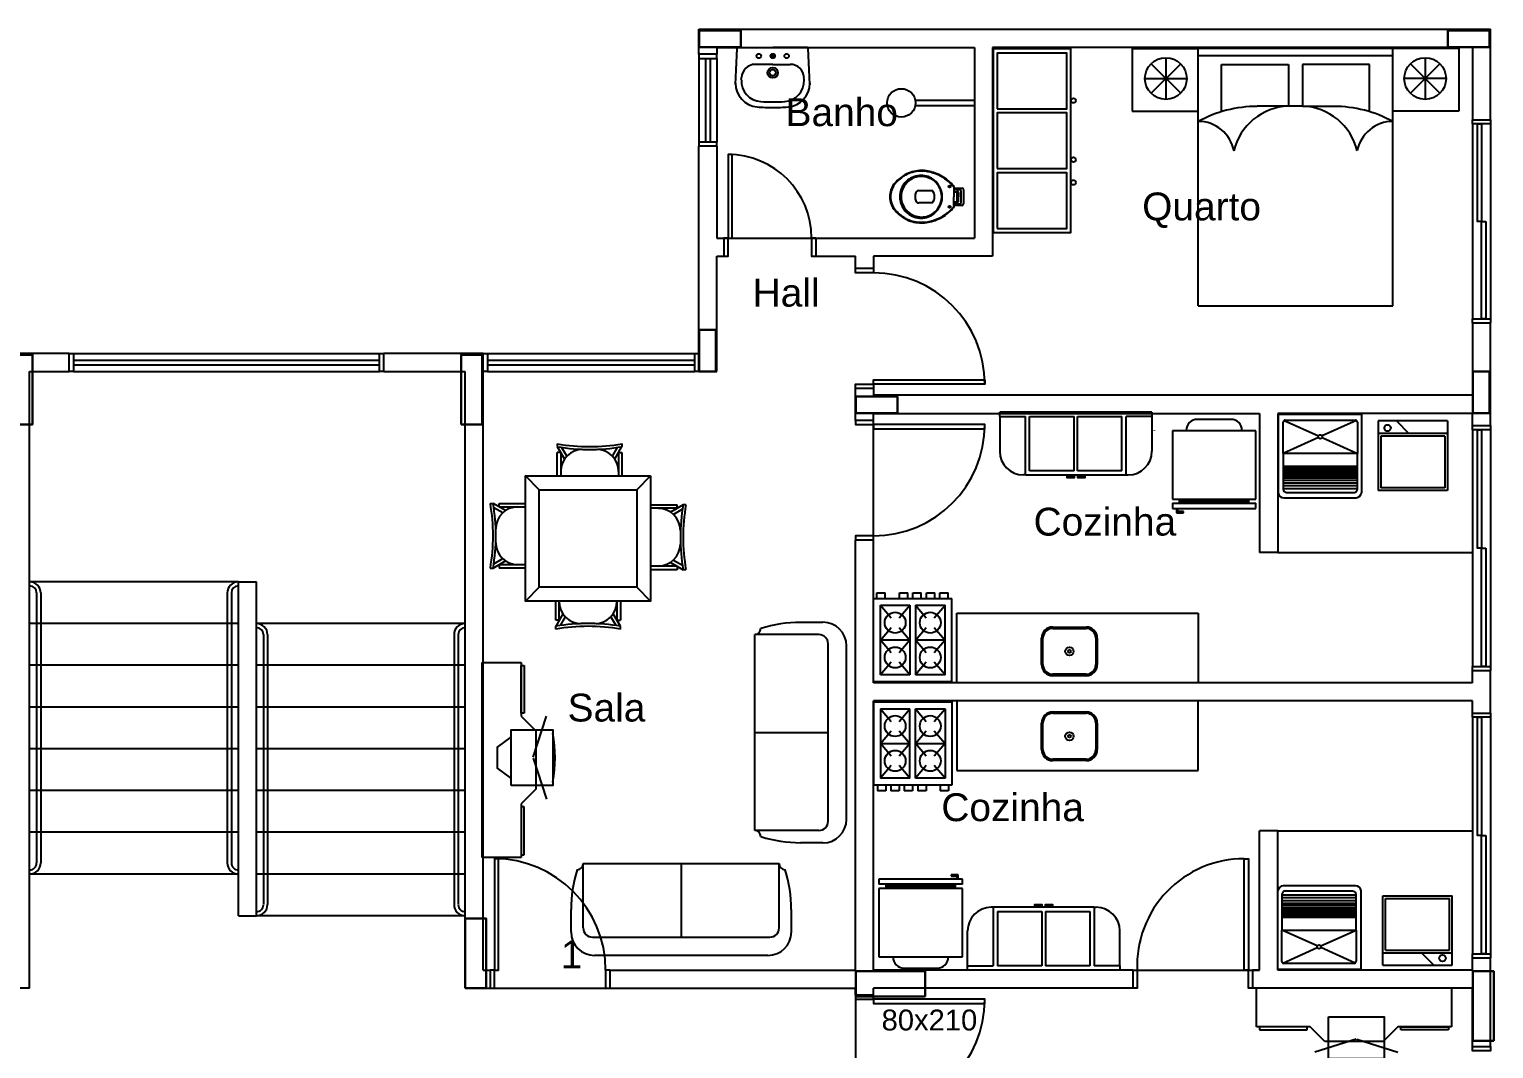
# Model space of a CAD drawing. Extents: x -120 to 1117, y 5 to 675.
# Drawn here: x -76.08 to -65.55, y 40.8 to 48.13 of the extents above; entities that cross this region are included whole.
import ezdxf
from ezdxf.enums import TextEntityAlignment as Align

# ---------------------------------------------------------------- set-up
doc = ezdxf.new("R2010")
doc.units = 0
doc.header["$MEASUREMENT"] = 0
for name, color, linetype in [('esquadrias', 7, 'CONTINUOUS'), ('janela-porta', 6, 'CONTINUOUS'), ('moveis', 253, 'CONTINUOUS'), ('parede', 2, 'CONTINUOUS'), ('piso', 4, 'CONTINUOUS'), ('texto', 7, 'CONTINUOUS')]:
    doc.layers.add(name, color=color, linetype=linetype)
doc.layers.add('FO-Pilares', color=2, linetype='CONTINUOUS', lineweight=30)
doc.styles.add('ROMANS', font='arial.ttf', dxfattribs={"height": 1.5})
doc.styles.get("Standard").update_dxf_attribs({"font": 'arial.ttf'})

msp = doc.modelspace()

# ---------------------------------------------------------------- linework, layer by layer
at = {"layer": 'esquadrias'}
for p, q in [((-76.025, 44.076), (-76.025, 42.136)), ((-75.995, 44.076), (-75.995, 42.136)), ((-74.655, 44.076), (-74.655, 42.136)), ((-74.625, 44.076), (-74.625, 42.136)), ((-74.395, 43.776), (-74.395, 41.836)), ((-74.365, 43.776), (-74.365, 41.836)), ((-73.025, 43.776), (-73.025, 41.836)), ((-72.995, 43.776), (-72.995, 41.836))]:
    msp.add_line(p, q, dxfattribs=at)
for centre, radius, start, end in [((-76.075, 44.076), 0.08, 0, 90), ((-76.075, 44.076), 0.05, 0, 90), ((-74.575, 44.076), 0.08, 90, 180), ((-74.575, 44.076), 0.05, 90, 180), ((-74.445, 43.776), 0.08, 0, 90), ((-74.445, 43.776), 0.05, 0, 90), ((-72.945, 43.776), 0.08, 90, 180), ((-72.945, 43.776), 0.05, 90, 180), ((-76.075, 42.136), 0.0797, 269.8105, 0.1895), ((-76.074, 42.135), 0.0495, 269.4167, 0.5833), ((-74.575, 42.136), 0.0797, 179.8105, 270.1895), ((-74.575, 42.135), 0.0495, 179.4167, 270.5833), ((-74.445, 41.836), 0.0797, 269.8105, 0.1895), ((-74.444, 41.835), 0.0495, 269.4167, 0.5833), ((-72.945, 41.836), 0.0797, 179.8105, 270.1895), ((-72.945, 41.835), 0.0495, 179.4167, 270.5833)]:
    msp.add_arc(centre, radius, start, end, dxfattribs=at)
at = {"layer": 'FO-Pilares'}
for points in [[(-70.963, 47.997), (-70.963, 48.057), (-70.963, 48.117), (-71.113, 48.117), (-71.263, 48.117), (-71.263, 48.057), (-71.263, 47.997), (-71.113, 47.997), (-70.963, 47.997)], [(-65.582, 47.997), (-65.582, 48.057), (-65.582, 48.117), (-65.732, 48.117), (-65.882, 48.117), (-65.882, 48.057), (-65.882, 47.997), (-65.732, 47.997), (-65.582, 47.997)], [(-71.263, 45.667), (-71.203, 45.667), (-71.143, 45.667), (-71.143, 45.817), (-71.143, 45.967), (-71.203, 45.967), (-71.263, 45.967), (-71.263, 45.817), (-71.263, 45.667)], [(-76.204, 45.287), (-76.129, 45.287), (-76.054, 45.287), (-76.054, 45.537), (-76.054, 45.787), (-76.129, 45.787), (-76.204, 45.787), (-76.204, 45.537), (-76.204, 45.287)], [(-72.973, 45.287), (-72.898, 45.287), (-72.823, 45.287), (-72.823, 45.537), (-72.823, 45.787), (-72.898, 45.787), (-72.973, 45.787), (-72.973, 45.537), (-72.973, 45.287)], [(-65.702, 45.367), (-65.642, 45.367), (-65.582, 45.367), (-65.582, 45.517), (-65.582, 45.667), (-65.642, 45.667), (-65.702, 45.667), (-65.702, 45.517), (-65.702, 45.367)], [(-69.838, 45.367), (-69.838, 45.427), (-69.838, 45.487), (-69.988, 45.487), (-70.138, 45.487), (-70.138, 45.427), (-70.138, 45.367), (-69.988, 45.367), (-69.838, 45.367)], [(-72.944, 41.237), (-72.869, 41.237), (-72.794, 41.237), (-72.794, 41.487), (-72.794, 41.737), (-72.869, 41.737), (-72.944, 41.737), (-72.944, 41.487), (-72.944, 41.237)], [(-69.638, 41.177), (-69.638, 41.267), (-69.638, 41.357), (-69.888, 41.357), (-70.138, 41.357), (-70.138, 41.267), (-70.138, 41.177), (-69.888, 41.177), (-69.638, 41.177)], [(-65.552, 40.857), (-65.552, 41.357), (-65.582, 41.357), (-65.702, 41.357), (-65.702, 40.857), (-65.582, 40.857), (-65.552, 40.857)]]:
    msp.add_lwpolyline(points, close=True, dxfattribs=at)
at = {"layer": 'janela-porta', "color": 6, "linetype": 'Continuous'}
for p, q in [((-71.265, 47.916), (-71.265, 47.316)), ((-71.135, 47.916), (-71.135, 47.316)), ((-65.705, 47.446), (-65.705, 46.046)), ((-65.575, 47.446), (-65.575, 46.046)), ((-75.76, 45.796), (-73.56, 45.796)), ((-72.785, 45.796), (-71.295, 45.796)), ((-75.76, 45.666), (-73.56, 45.666)), ((-72.785, 45.666), (-71.295, 45.666)), ((-65.705, 45.248), (-65.705, 43.548)), ((-65.575, 45.248), (-65.575, 43.548)), ((-65.705, 43.183), (-65.705, 41.483)), ((-65.575, 43.183), (-65.575, 41.483)), ((-68.145, 41.366), (-68.115, 41.366))]:
    msp.add_line(p, q, dxfattribs=at)
for points in [[(-71.265, 47.946), (-71.265, 47.916), (-71.135, 47.916), (-71.135, 47.946)], [(-65.575, 47.476), (-65.575, 47.446), (-65.705, 47.446), (-65.705, 47.476)], [(-71.135, 47.286), (-71.135, 47.316), (-71.265, 47.316), (-71.265, 47.286)], [(-71.085, 46.496), (-71.055, 46.496), (-71.055, 46.626), (-71.085, 46.626)], [(-70.425, 46.626), (-70.455, 46.626), (-70.455, 46.496), (-70.425, 46.496)], [(-70.01, 46.406), (-70.01, 46.376), (-70.14, 46.376), (-70.14, 46.406)], [(-65.705, 46.016), (-65.705, 46.046), (-65.575, 46.046), (-65.575, 46.016)], [(-75.79, 45.796), (-75.76, 45.796), (-75.76, 45.666), (-75.79, 45.666)], [(-73.53, 45.666), (-73.56, 45.666), (-73.56, 45.796), (-73.53, 45.796)], [(-72.815, 45.796), (-72.785, 45.796), (-72.785, 45.666), (-72.815, 45.666)], [(-71.265, 45.666), (-71.295, 45.666), (-71.295, 45.796), (-71.265, 45.796)], [(-70.14, 45.546), (-70.14, 45.576), (-70.01, 45.576), (-70.01, 45.546)], [(-70.14, 45.316), (-70.14, 45.286), (-70.01, 45.286), (-70.01, 45.316)], [(-65.575, 45.278), (-65.575, 45.248), (-65.705, 45.248), (-65.705, 45.278)], [(-70.01, 44.456), (-70.01, 44.486), (-70.14, 44.486), (-70.14, 44.456)], [(-65.705, 43.518), (-65.705, 43.548), (-65.575, 43.548), (-65.575, 43.518)], [(-65.575, 43.213), (-65.575, 43.183), (-65.705, 43.183), (-65.705, 43.213)], [(-65.705, 41.453), (-65.705, 41.483), (-65.575, 41.483), (-65.575, 41.453)], [(-72.765, 41.236), (-72.735, 41.236), (-72.735, 41.366), (-72.765, 41.366)], [(-71.905, 41.366), (-71.935, 41.366), (-71.935, 41.236), (-71.905, 41.236)], [(-68.145, 41.366), (-68.115, 41.366), (-68.115, 41.236), (-68.145, 41.236)], [(-67.285, 41.236), (-67.315, 41.236), (-67.315, 41.366), (-67.285, 41.366)], [(-70.14, 41.186), (-70.14, 41.156), (-70.01, 41.156), (-70.01, 41.186)], [(-65.575, 40.816), (-65.575, 40.786), (-65.705, 40.786), (-65.705, 40.816)]]:
    msp.add_lwpolyline(points, dxfattribs=at)
for points in [[(-71.185, 47.916), (-71.185, 47.316), (-71.215, 47.316), (-71.215, 47.916), (-71.185, 47.916)], [(-65.64, 47.446), (-65.64, 46.746), (-65.67, 46.746), (-65.67, 47.446), (-65.64, 47.446)], [(-71.055, 46.626), (-71.025, 46.626), (-71.025, 47.226), (-71.055, 47.226), (-71.055, 46.626)], [(-65.61, 46.746), (-65.61, 46.046), (-65.64, 46.046), (-65.64, 46.746), (-65.61, 46.746)], [(-75.76, 45.716), (-73.56, 45.716), (-73.56, 45.746), (-75.76, 45.746), (-75.76, 45.716)], [(-72.785, 45.716), (-71.295, 45.716), (-71.295, 45.746), (-72.785, 45.746), (-72.785, 45.716)], [(-70.01, 45.576), (-70.01, 45.606), (-69.21, 45.606), (-69.21, 45.576), (-70.01, 45.576)], [(-70.01, 45.286), (-70.01, 45.256), (-69.21, 45.256), (-69.21, 45.286), (-70.01, 45.286)], [(-65.64, 45.248), (-65.64, 44.398), (-65.67, 44.398), (-65.67, 45.248), (-65.64, 45.248)], [(-65.61, 44.398), (-65.61, 43.548), (-65.64, 43.548), (-65.64, 44.398), (-65.61, 44.398)], [(-65.64, 43.183), (-65.64, 42.333), (-65.67, 42.333), (-65.67, 43.183), (-65.64, 43.183)], [(-65.61, 42.333), (-65.61, 41.483), (-65.64, 41.483), (-65.64, 42.333), (-65.61, 42.333)], [(-72.735, 41.366), (-72.705, 41.366), (-72.705, 42.166), (-72.735, 42.166), (-72.735, 41.366)], [(-67.315, 41.366), (-67.345, 41.366), (-67.345, 42.166), (-67.315, 42.166), (-67.315, 41.366)], [(-70.01, 41.156), (-70.01, 41.126), (-69.21, 41.126), (-69.21, 41.156), (-70.01, 41.156)]]:
    msp.add_lwpolyline(points, close=True, dxfattribs=at)
for centre, radius, start, end in [((-71.055, 46.626), 0.6, 0, 90), ((-70.01, 45.576), 0.8, 0, 90), ((-70.01, 45.286), 0.8, 270, 0), ((-72.735, 41.366), 0.8, 0, 90), ((-67.345, 41.395), 0.771, 90, 182.1916), ((-70.01, 41.156), 0.8, 270, 0)]:
    msp.add_arc(centre, radius, start, end, dxfattribs=at)
at = {"layer": 'moveis'}
for p, q in [((-70.997, 47.834), (-70.989, 47.989)), ((-70.984, 47.994), (-70.734, 47.994)), ((-70.724, 47.934), (-70.744, 47.934)), ((-70.485, 47.994), (-70.734, 47.994)), ((-70.734, 47.944), (-70.734, 47.924)), ((-70.472, 47.834), (-70.48, 47.989)), ((-68.15, 47.988), (-68.15, 47.538)), ((-68.15, 47.988), (-67.677, 47.988)), ((-67.909, 47.922), (-67.909, 47.622)), ((-65.803, 47.988), (-67.677, 47.988)), ((-67.677, 46.138), (-67.677, 47.988)), ((-67.677, 47.938), (-66.277, 47.938)), ((-66.277, 46.138), (-66.277, 47.988)), ((-66.045, 47.922), (-66.045, 47.622)), ((-65.803, 47.988), (-65.958, 47.988)), ((-65.803, 47.988), (-65.803, 47.538)), ((-71.002, 47.729), (-70.997, 47.834)), ((-70.734, 47.874), (-70.859, 47.874)), ((-70.734, 47.874), (-70.609, 47.874)), ((-70.467, 47.729), (-70.472, 47.834)), ((-68.015, 47.878), (-67.802, 47.666)), ((-67.802, 47.878), (-68.015, 47.666)), ((-67.508, 47.873), (-67.027, 47.873)), ((-67.508, 47.535), (-67.508, 47.873)), ((-67.027, 47.873), (-67.027, 47.573)), ((-66.446, 47.873), (-66.927, 47.873)), ((-66.927, 47.873), (-66.927, 47.573)), ((-66.446, 47.535), (-66.446, 47.873)), ((-66.151, 47.878), (-65.939, 47.666)), ((-65.939, 47.878), (-66.151, 47.666)), ((-70.96, 47.764), (-70.959, 47.779)), ((-70.509, 47.764), (-70.51, 47.779)), ((-70.467, 47.738), (-70.467, 47.729)), ((-68.059, 47.772), (-67.759, 47.772)), ((-65.895, 47.772), (-66.195, 47.772)), ((-69.71, 47.617), (-69.285, 47.617)), ((-69.285, 47.577), (-69.71, 47.577)), ((-68.15, 47.538), (-67.677, 47.538)), ((-66.927, 47.573), (-67.253, 47.573)), ((-66.927, 47.573), (-66.701, 47.573)), ((-65.803, 47.538), (-66.277, 47.538)), ((-69.683, 46.967), (-69.587, 46.967)), ((-69.433, 46.997), (-69.433, 46.992)), ((-69.433, 46.992), (-69.433, 46.985)), ((-69.433, 46.985), (-69.433, 46.923)), ((-69.433, 46.985), (-69.375, 46.985)), ((-69.433, 46.975), (-69.389, 46.975)), ((-69.425, 46.959), (-69.414, 46.959)), ((-69.41, 46.958), (-69.41, 46.923)), ((-69.398, 46.954), (-69.398, 46.923)), ((-69.382, 46.968), (-69.382, 46.923)), ((-69.363, 46.974), (-69.363, 46.923)), ((-69.587, 46.878), (-69.683, 46.878)), ((-69.433, 46.86), (-69.433, 46.923)), ((-69.389, 46.87), (-69.433, 46.87)), ((-69.433, 46.86), (-69.433, 46.853)), ((-69.375, 46.86), (-69.433, 46.86)), ((-69.433, 46.853), (-69.433, 46.848)), ((-69.425, 46.887), (-69.414, 46.887)), ((-69.41, 46.923), (-69.41, 46.887)), ((-69.398, 46.891), (-69.398, 46.923)), ((-69.382, 46.923), (-69.382, 46.878)), ((-69.363, 46.923), (-69.363, 46.871)), ((-67.677, 46.138), (-66.277, 46.138)), ((-68.009, 45.374), (-69.103, 45.374)), ((-69.103, 45.344), (-69.103, 45.374)), ((-68.009, 45.374), (-68.009, 45.344)), ((-69.103, 45.344), (-68.918, 45.344)), ((-69.103, 45.344), (-69.103, 45.094)), ((-68.918, 44.924), (-68.918, 45.344)), ((-68.888, 44.954), (-68.888, 45.344)), ((-68.888, 45.344), (-68.568, 45.344)), ((-68.568, 44.954), (-68.568, 45.344)), ((-68.544, 44.954), (-68.544, 45.344)), ((-68.544, 45.344), (-68.224, 45.344)), ((-68.224, 44.954), (-68.224, 45.344)), ((-68.009, 45.344), (-68.194, 45.344)), ((-68.194, 44.924), (-68.194, 45.344)), ((-68.009, 45.344), (-68.009, 45.094)), ((-67.442, 45.323), (-67.682, 45.323)), ((-66.501, 45.359), (-67.101, 45.359)), ((-67.101, 45.359), (-67.101, 44.796)), ((-67.059, 45.315), (-66.811, 45.204)), ((-66.538, 45.315), (-66.786, 45.204)), ((-66.501, 44.797), (-66.501, 45.359)), ((-65.884, 45.312), (-66.384, 45.312)), ((-66.384, 45.312), (-66.384, 44.812)), ((-66.252, 45.312), (-66.162, 45.222)), ((-65.884, 45.312), (-65.884, 44.812)), ((-67.992, 45.243), (-67.992, 45.24)), ((-67.262, 45.24), (-67.862, 45.24)), ((-67.862, 45.24), (-67.862, 44.75)), ((-67.362, 45.24), (-67.362, 45.243)), ((-67.262, 44.75), (-67.262, 45.24)), ((-66.811, 45.192), (-67.066, 45.078)), ((-66.786, 45.192), (-66.531, 45.078)), ((-66.364, 45.202), (-66.364, 44.832)), ((-65.904, 45.202), (-65.904, 44.832)), ((-72.283, 45.147), (-72.283, 45.127)), ((-72.283, 45.127), (-72.231, 45.037)), ((-72.283, 44.917), (-72.283, 45.084)), ((-72.258, 45.084), (-72.283, 45.084)), ((-72.258, 45.084), (-72.258, 44.917)), ((-72.252, 45.122), (-72.215, 45.058)), ((-72.1, 45.107), (-72.001, 45.107)), ((-71.886, 45.058), (-71.849, 45.122)), ((-71.87, 45.037), (-71.818, 45.127)), ((-71.843, 45.084), (-71.843, 44.917)), ((-71.843, 45.084), (-71.818, 45.084)), ((-71.818, 45.147), (-71.818, 45.127)), ((-71.818, 45.084), (-71.818, 44.917)), ((-68.568, 44.954), (-68.888, 44.954)), ((-68.224, 44.954), (-68.544, 44.954)), ((-67.066, 44.987), (-66.531, 44.987)), ((-67.066, 44.977), (-66.531, 44.977)), ((-67.066, 44.967), (-66.531, 44.967)), ((-67.066, 44.957), (-66.531, 44.957)), ((-67.066, 44.947), (-66.531, 44.947)), ((-72.412, 44.817), (-72.512, 44.917)), ((-71.612, 44.917), (-71.712, 44.817)), ((-68.918, 44.924), (-68.933, 44.924)), ((-68.918, 44.924), (-68.194, 44.924)), ((-68.194, 44.924), (-68.179, 44.924)), ((-67.066, 44.932), (-66.531, 44.932)), ((-67.066, 44.917), (-66.531, 44.917)), ((-67.066, 44.902), (-66.531, 44.902)), ((-67.066, 44.887), (-66.531, 44.887)), ((-67.066, 44.867), (-66.531, 44.867)), ((-67.066, 44.847), (-66.531, 44.847)), ((-67.862, 44.75), (-67.262, 44.75)), ((-67.812, 44.75), (-67.812, 44.72)), ((-67.812, 44.742), (-67.312, 44.742)), ((-67.812, 44.735), (-67.312, 44.735)), ((-67.312, 44.72), (-67.312, 44.75)), ((-67.066, 44.827), (-66.531, 44.827)), ((-67.061, 44.759), (-66.542, 44.759)), ((-65.884, 44.812), (-66.384, 44.812)), ((-65.904, 44.832), (-66.364, 44.832)), ((-72.764, 44.719), (-72.744, 44.719)), ((-72.654, 44.668), (-72.744, 44.719)), ((-72.675, 44.651), (-72.739, 44.688)), ((-72.701, 44.719), (-72.512, 44.719)), ((-72.701, 44.695), (-72.701, 44.719)), ((-72.701, 44.695), (-72.512, 44.695)), ((-71.612, 44.709), (-71.421, 44.709)), ((-71.421, 44.684), (-71.612, 44.684)), ((-71.378, 44.709), (-71.468, 44.657)), ((-71.383, 44.677), (-71.447, 44.64)), ((-71.421, 44.684), (-71.421, 44.709)), ((-71.358, 44.709), (-71.378, 44.709)), ((-67.862, 44.72), (-67.862, 44.682)), ((-67.862, 44.72), (-67.262, 44.72)), ((-67.862, 44.682), (-67.262, 44.682)), ((-67.832, 44.682), (-67.832, 44.652)), ((-67.832, 44.652), (-67.782, 44.652)), ((-67.822, 44.662), (-67.822, 44.682)), ((-67.782, 44.662), (-67.822, 44.662)), ((-67.812, 44.728), (-67.312, 44.728)), ((-67.782, 44.652), (-67.782, 44.662)), ((-67.262, 44.682), (-67.262, 44.72)), ((-72.724, 44.437), (-72.724, 44.536)), ((-71.398, 44.525), (-71.398, 44.426)), ((-72.739, 44.286), (-72.675, 44.323)), ((-71.447, 44.312), (-71.383, 44.275)), ((-72.764, 44.254), (-72.744, 44.254)), ((-72.744, 44.254), (-72.654, 44.306)), ((-72.701, 44.279), (-72.512, 44.279)), ((-72.701, 44.279), (-72.701, 44.254)), ((-72.512, 44.254), (-72.701, 44.254)), ((-71.421, 44.268), (-71.612, 44.268)), ((-71.421, 44.243), (-71.612, 44.243)), ((-71.468, 44.295), (-71.378, 44.243)), ((-71.421, 44.268), (-71.421, 44.243)), ((-71.358, 44.243), (-71.378, 44.243)), ((-72.412, 44.117), (-72.512, 44.017)), ((-71.712, 44.117), (-71.612, 44.017)), ((-72.294, 43.879), (-72.294, 44.017)), ((-72.269, 43.879), (-72.269, 44.017)), ((-71.853, 43.879), (-71.853, 44.017)), ((-71.829, 44.017), (-71.829, 43.879)), ((-70.01, 43.437), (-70.01, 44.037)), ((-70.01, 44.037), (-69.446, 44.037)), ((-69.985, 44.077), (-69.925, 44.077)), ((-69.985, 44.037), (-69.985, 44.077)), ((-69.925, 44.037), (-69.925, 44.077)), ((-69.824, 44.037), (-69.824, 44.077)), ((-69.824, 44.077), (-69.764, 44.077)), ((-69.764, 44.037), (-69.764, 44.077)), ((-69.727, 44.077), (-69.667, 44.077)), ((-69.727, 44.037), (-69.727, 44.077)), ((-69.667, 44.037), (-69.667, 44.077)), ((-69.63, 44.077), (-69.57, 44.077)), ((-69.63, 44.037), (-69.63, 44.077)), ((-69.57, 44.037), (-69.57, 44.077)), ((-69.534, 44.037), (-69.534, 44.077)), ((-69.534, 44.077), (-69.474, 44.077)), ((-69.474, 44.037), (-69.474, 44.077)), ((-69.446, 43.437), (-69.446, 44.037)), ((-72.242, 43.926), (-72.294, 43.836)), ((-72.225, 43.905), (-72.262, 43.841)), ((-71.86, 43.841), (-71.897, 43.905)), ((-71.829, 43.836), (-71.88, 43.926)), ((-69.96, 43.987), (-69.748, 43.987)), ((-69.96, 43.487), (-69.96, 43.987)), ((-69.96, 43.987), (-69.883, 43.896)), ((-69.825, 43.896), (-69.748, 43.987)), ((-69.748, 43.987), (-69.748, 43.487)), ((-69.708, 43.987), (-69.708, 43.487)), ((-69.708, 43.987), (-69.496, 43.987)), ((-69.708, 43.987), (-69.631, 43.896)), ((-69.573, 43.896), (-69.496, 43.987)), ((-69.496, 43.487), (-69.496, 43.987)), ((-69.41, 43.431), (-69.41, 43.931)), ((-69.41, 43.931), (-67.677, 43.931)), ((-67.677, 43.931), (-67.677, 43.431)), ((-72.269, 43.879), (-72.294, 43.879)), ((-72.294, 43.816), (-72.294, 43.836)), ((-72.012, 43.856), (-72.111, 43.856)), ((-71.853, 43.879), (-71.829, 43.879)), ((-71.829, 43.816), (-71.829, 43.836)), ((-70.373, 43.864), (-70.534, 43.864)), ((-69.96, 43.737), (-69.883, 43.828)), ((-69.825, 43.828), (-69.748, 43.737)), ((-69.708, 43.737), (-69.631, 43.828)), ((-69.573, 43.828), (-69.496, 43.737)), ((-68.722, 43.831), (-68.482, 43.831)), ((-68.722, 43.821), (-68.482, 43.821)), ((-70.402, 43.776), (-70.864, 43.776)), ((-70.864, 42.369), (-70.864, 43.776)), ((-70.336, 42.435), (-70.336, 43.71)), ((-70.204, 42.449), (-70.204, 43.695)), ((-69.748, 43.737), (-69.96, 43.737)), ((-69.883, 43.646), (-69.96, 43.737)), ((-69.748, 43.737), (-69.825, 43.646)), ((-69.496, 43.737), (-69.708, 43.737)), ((-69.631, 43.646), (-69.708, 43.737)), ((-69.496, 43.737), (-69.573, 43.646)), ((-68.802, 43.561), (-68.802, 43.751)), ((-68.792, 43.561), (-68.792, 43.751)), ((-68.412, 43.751), (-68.412, 43.561)), ((-68.402, 43.751), (-68.402, 43.561)), ((-72.822, 42.175), (-72.822, 43.575)), ((-72.822, 43.575), (-72.542, 43.575)), ((-72.542, 43.575), (-72.542, 43.19)), ((-69.883, 43.578), (-69.96, 43.487)), ((-69.748, 43.487), (-69.825, 43.578)), ((-69.631, 43.578), (-69.708, 43.487)), ((-69.496, 43.487), (-69.573, 43.578)), ((-72.542, 43.211), (-72.542, 43.554)), ((-72.542, 43.554), (-72.521, 43.554)), ((-72.521, 43.554), (-72.521, 43.211)), ((-69.748, 43.487), (-69.96, 43.487)), ((-69.496, 43.487), (-69.708, 43.487)), ((-68.482, 43.491), (-68.722, 43.491)), ((-68.482, 43.481), (-68.722, 43.481)), ((-69.446, 43.437), (-70.01, 43.437)), ((-70.01, 43.294), (-69.446, 43.294)), ((-70.01, 43.294), (-70.01, 42.694)), ((-69.446, 43.294), (-69.446, 42.694)), ((-69.41, 43.301), (-69.41, 42.801)), ((-67.677, 42.801), (-67.677, 43.301)), ((-72.521, 43.211), (-72.542, 43.211)), ((-72.542, 43.19), (-72.437, 43.085)), ((-72.455, 42.895), (-72.361, 43.19)), ((-69.96, 43.244), (-69.96, 42.744)), ((-69.96, 43.244), (-69.748, 43.244)), ((-69.96, 43.244), (-69.883, 43.153)), ((-69.825, 43.153), (-69.748, 43.244)), ((-69.748, 42.744), (-69.748, 43.244)), ((-69.708, 42.744), (-69.708, 43.244)), ((-69.708, 43.244), (-69.496, 43.244)), ((-69.708, 43.244), (-69.631, 43.153)), ((-69.573, 43.153), (-69.496, 43.244)), ((-69.496, 43.244), (-69.496, 42.744)), ((-68.722, 43.221), (-68.482, 43.221)), ((-68.722, 43.211), (-68.482, 43.211)), ((-72.437, 43.085), (-72.437, 42.665)), ((-70.864, 43.072), (-70.336, 43.072)), ((-69.96, 42.994), (-69.883, 43.085)), ((-69.825, 43.085), (-69.748, 42.994)), ((-69.708, 42.994), (-69.631, 43.085)), ((-69.573, 43.085), (-69.496, 42.994)), ((-68.802, 42.951), (-68.802, 43.141)), ((-68.792, 42.951), (-68.792, 43.141)), ((-68.412, 43.141), (-68.412, 42.951)), ((-68.402, 43.141), (-68.402, 42.951)), ((-69.96, 42.994), (-69.748, 42.994)), ((-69.883, 42.903), (-69.96, 42.994)), ((-69.748, 42.994), (-69.825, 42.903)), ((-69.708, 42.994), (-69.496, 42.994)), ((-69.631, 42.903), (-69.708, 42.994)), ((-69.496, 42.994), (-69.573, 42.903)), ((-72.455, 42.889), (-72.361, 42.594)), ((-68.482, 42.881), (-68.722, 42.881)), ((-68.482, 42.871), (-68.722, 42.871)), ((-69.883, 42.835), (-69.96, 42.744)), ((-69.748, 42.744), (-69.96, 42.744)), ((-69.748, 42.744), (-69.825, 42.835)), ((-69.631, 42.835), (-69.708, 42.744)), ((-69.496, 42.744), (-69.708, 42.744)), ((-69.496, 42.744), (-69.573, 42.835)), ((-69.41, 42.801), (-67.677, 42.801)), ((-72.437, 42.665), (-72.542, 42.56)), ((-69.446, 42.694), (-70.01, 42.694)), ((-69.982, 42.694), (-69.982, 42.654)), ((-69.922, 42.654), (-69.982, 42.654)), ((-69.922, 42.694), (-69.922, 42.654)), ((-69.885, 42.694), (-69.885, 42.654)), ((-69.825, 42.654), (-69.885, 42.654)), ((-69.825, 42.694), (-69.825, 42.654)), ((-69.789, 42.694), (-69.789, 42.654)), ((-69.729, 42.654), (-69.789, 42.654)), ((-69.729, 42.694), (-69.729, 42.654)), ((-69.692, 42.694), (-69.692, 42.654)), ((-69.632, 42.654), (-69.692, 42.654)), ((-69.632, 42.694), (-69.632, 42.654)), ((-69.531, 42.694), (-69.531, 42.654)), ((-69.471, 42.654), (-69.531, 42.654)), ((-69.471, 42.694), (-69.471, 42.654)), ((-72.542, 42.56), (-72.542, 42.175)), ((-72.542, 42.539), (-72.542, 42.195)), ((-72.521, 42.539), (-72.542, 42.539)), ((-72.521, 42.195), (-72.521, 42.539)), ((-70.402, 42.369), (-70.864, 42.369)), ((-70.373, 42.281), (-70.534, 42.281)), ((-72.542, 42.175), (-72.822, 42.175)), ((-72.542, 42.195), (-72.521, 42.195)), ((-72.096, 41.669), (-72.096, 42.131)), ((-72.096, 42.131), (-70.688, 42.131)), ((-71.392, 42.131), (-71.392, 41.603)), ((-70.688, 41.669), (-70.688, 42.131)), ((-69.971, 42.02), (-69.971, 41.982)), ((-69.371, 42.02), (-69.971, 42.02)), ((-69.401, 42.05), (-69.451, 42.05)), ((-69.451, 42.05), (-69.451, 42.04)), ((-69.451, 42.04), (-69.411, 42.04)), ((-69.411, 42.04), (-69.411, 42.02)), ((-69.401, 42.02), (-69.401, 42.05)), ((-69.371, 41.982), (-69.371, 42.02)), ((-69.371, 41.982), (-69.971, 41.982)), ((-69.971, 41.952), (-69.971, 41.462)), ((-69.371, 41.952), (-69.971, 41.952)), ((-69.921, 41.982), (-69.921, 41.952)), ((-69.421, 41.974), (-69.921, 41.974)), ((-69.421, 41.967), (-69.921, 41.967)), ((-69.421, 41.96), (-69.921, 41.96)), ((-69.421, 41.952), (-69.421, 41.982)), ((-69.371, 41.462), (-69.371, 41.952)), ((-67.106, 41.934), (-67.106, 41.372)), ((-66.541, 41.904), (-67.075, 41.904)), ((-66.546, 41.972), (-67.065, 41.972)), ((-66.506, 41.372), (-66.506, 41.935)), ((-66.35, 41.4), (-66.35, 41.9)), ((-66.35, 41.9), (-65.85, 41.9)), ((-65.85, 41.4), (-65.85, 41.9)), ((-72.184, 41.64), (-72.184, 41.801)), ((-70.6, 41.64), (-70.6, 41.801)), ((-69.149, 41.817), (-69.164, 41.817)), ((-68.424, 41.817), (-69.149, 41.817)), ((-69.149, 41.817), (-69.149, 41.397)), ((-69.119, 41.787), (-69.119, 41.397)), ((-69.119, 41.787), (-68.799, 41.787)), ((-68.799, 41.787), (-68.799, 41.397)), ((-68.774, 41.787), (-68.774, 41.397)), ((-68.774, 41.787), (-68.454, 41.787)), ((-68.454, 41.787), (-68.454, 41.397)), ((-68.424, 41.817), (-68.424, 41.397)), ((-68.424, 41.817), (-68.409, 41.817)), ((-66.541, 41.884), (-67.075, 41.884)), ((-66.541, 41.864), (-67.075, 41.864)), ((-66.541, 41.844), (-67.075, 41.844)), ((-66.541, 41.829), (-67.075, 41.829)), ((-66.541, 41.814), (-67.075, 41.814)), ((-66.541, 41.799), (-67.075, 41.799)), ((-66.33, 41.51), (-66.33, 41.88)), ((-66.33, 41.88), (-65.87, 41.88)), ((-65.87, 41.51), (-65.87, 41.88)), ((-66.541, 41.784), (-67.075, 41.784)), ((-66.541, 41.774), (-67.075, 41.774)), ((-66.541, 41.764), (-67.075, 41.764)), ((-66.541, 41.754), (-67.075, 41.754)), ((-66.541, 41.744), (-67.075, 41.744)), ((-72.03, 41.603), (-70.754, 41.603)), ((-69.334, 41.397), (-69.334, 41.647)), ((-68.239, 41.397), (-68.239, 41.647)), ((-66.821, 41.539), (-67.075, 41.653)), ((-66.795, 41.539), (-66.541, 41.653)), ((-72.015, 41.472), (-70.769, 41.472)), ((-67.068, 41.416), (-66.821, 41.527)), ((-66.548, 41.416), (-66.795, 41.527)), ((-65.982, 41.4), (-66.072, 41.49)), ((-69.971, 41.462), (-69.371, 41.462)), ((-69.871, 41.462), (-69.871, 41.46)), ((-69.791, 41.38), (-69.551, 41.38)), ((-69.471, 41.46), (-69.471, 41.462)), ((-69.334, 41.367), (-69.334, 41.397)), ((-69.334, 41.397), (-69.149, 41.397)), ((-69.334, 41.367), (-68.239, 41.367)), ((-68.799, 41.397), (-69.119, 41.397)), ((-68.454, 41.397), (-68.774, 41.397)), ((-68.239, 41.397), (-68.424, 41.397)), ((-68.239, 41.397), (-68.239, 41.367)), ((-67.106, 41.372), (-66.506, 41.372)), ((-66.35, 41.4), (-65.85, 41.4)), ((-67.257, 40.957), (-67.257, 41.237)), ((-65.857, 41.237), (-65.857, 40.957)), ((-66.872, 40.957), (-67.257, 40.957)), ((-66.893, 40.957), (-67.236, 40.957)), ((-67.236, 40.957), (-67.236, 40.936)), ((-66.893, 40.936), (-66.893, 40.957)), ((-66.767, 40.852), (-66.872, 40.957)), ((-66.242, 40.957), (-66.347, 40.852)), ((-65.857, 40.957), (-66.242, 40.957)), ((-66.221, 40.957), (-65.878, 40.957)), ((-66.221, 40.936), (-66.221, 40.957)), ((-65.878, 40.957), (-65.878, 40.936)), ((-67.236, 40.936), (-66.893, 40.936)), ((-66.542, 40.87), (-66.837, 40.775)), ((-66.347, 40.852), (-66.767, 40.852)), ((-66.537, 40.87), (-66.241, 40.775)), ((-65.878, 40.936), (-66.221, 40.936))]:
    msp.add_line(p, q, dxfattribs=at)
for points in [[(-69.151, 46.665), (-68.591, 46.665), (-68.591, 47.985), (-69.151, 47.985), (-69.151, 46.665)], [(-69.121, 47.555), (-68.621, 47.555), (-68.621, 47.955), (-69.121, 47.955), (-69.121, 47.555)], [(-69.121, 47.125), (-68.621, 47.125), (-68.621, 47.525), (-69.121, 47.525), (-69.121, 47.125)], [(-69.121, 46.695), (-68.621, 46.695), (-68.621, 47.095), (-69.121, 47.095), (-69.121, 46.695)], [(-71.612, 44.917), (-71.612, 44.017), (-72.512, 44.017), (-72.512, 44.917), (-71.612, 44.917)], [(-68.568, 44.914), (-68.568, 44.904), (-68.618, 44.904), (-68.618, 44.914), (-68.568, 44.914)], [(-68.491, 44.914), (-68.491, 44.904), (-68.541, 44.904), (-68.541, 44.914), (-68.491, 44.914)], [(-71.712, 44.817), (-71.712, 44.117), (-72.412, 44.117), (-72.412, 44.817), (-71.712, 44.817)], [(-72.614, 42.692), (-72.614, 43.092), (-72.314, 43.092), (-72.314, 42.692), (-72.614, 42.692)], [(-68.851, 41.827), (-68.851, 41.837), (-68.801, 41.837), (-68.801, 41.827), (-68.851, 41.827)], [(-68.774, 41.827), (-68.774, 41.837), (-68.724, 41.837), (-68.724, 41.827), (-68.774, 41.827)], [(-66.739, 41.029), (-66.339, 41.029), (-66.339, 40.729), (-66.739, 40.729), (-66.739, 41.029)]]:
    msp.add_lwpolyline(points, close=True, dxfattribs=at)
for points in [[(-66.531, 45.078), (-67.066, 45.078), (-67.066, 45.302)], [(-67.051, 45.318), (-66.545, 45.318)], [(-66.531, 45.303), (-66.531, 45.078)], [(-65.884, 45.222), (-66.384, 45.222)], [(-65.904, 45.202), (-66.364, 45.202)], [(-66.531, 45.078), (-67.066, 45.078), (-67.066, 44.821)], [(-66.531, 44.826), (-66.531, 45.078)], [(-67.043, 44.797), (-66.56, 44.797)], [(-72.614, 43.042), (-72.714, 42.967), (-72.714, 42.817), (-72.614, 42.742)], [(-67.075, 41.653), (-66.541, 41.653), (-66.541, 41.91)], [(-67.075, 41.905), (-67.075, 41.653)], [(-66.564, 41.934), (-67.046, 41.934)], [(-67.075, 41.653), (-66.541, 41.653), (-66.541, 41.429)], [(-67.075, 41.428), (-67.075, 41.653)], [(-66.35, 41.49), (-65.85, 41.49)], [(-66.33, 41.51), (-65.87, 41.51)], [(-66.556, 41.413), (-67.062, 41.413)]]:
    msp.add_lwpolyline(points, dxfattribs=at)
for centre, radius in [((-70.834, 47.934), 0.016), ((-70.734, 47.934), 0.016), ((-70.634, 47.934), 0.016), ((-67.909, 47.772), 0.15), ((-66.045, 47.772), 0.15), ((-70.734, 47.814), 0.0375), ((-70.734, 47.814), 0.0225), ((-69.81, 47.597), 0.102), ((-68.573, 47.614), 0.017), ((-68.573, 47.189), 0.017), ((-69.463, 46.996), 0.0075), ((-68.573, 47.025), 0.017), ((-69.463, 46.85), 0.0075), ((-66.315, 45.261), 0.0235), ((-66.799, 45.198), 0.014), ((-69.854, 43.862), 0.075), ((-69.602, 43.862), 0.075), ((-69.854, 43.612), 0.075), ((-69.602, 43.612), 0.075), ((-68.602, 43.656), 0.03), ((-68.602, 43.656), 0.01), ((-69.854, 43.119), 0.075), ((-69.602, 43.119), 0.075), ((-68.602, 43.046), 0.03), ((-68.602, 43.046), 0.01), ((-69.854, 42.869), 0.075), ((-69.602, 42.869), 0.075), ((-66.808, 41.533), 0.014), ((-65.92, 41.451), 0.0235)]:
    msp.add_circle(centre, radius, dxfattribs=at)
for centre, radius, start, end in [((-70.984, 47.989), 0.005, 90, 177.0582), ((-70.859, 47.774), 0.1, 90, 177.0582), ((-70.609, 47.774), 0.1, 2.9418, 90), ((-70.832, 47.738), 0.17, 180, 265.3019), ((-70.81, 47.756), 0.15, 177.0582, 266.2836), ((-70.659, 47.756), 0.15, 273.7164, 2.9418), ((-70.637, 47.738), 0.17, 274.6981, 0), ((-70.734, 48.924), 1.32, 266.2836, 270), ((-70.734, 48.924), 1.32, 270, 273.7164), ((-67.012, 47.154), 0.42, 92.0643, 166.5578), ((-66.942, 47.154), 0.42, 13.4422, 87.9357), ((-70.734, 48.924), 1.36, 265.3019, 270), ((-70.734, 48.924), 1.36, 270, 274.6981), ((-67.253, 46.695), 0.877, 90, 118.8881), ((-66.701, 46.695), 0.877, 61.1119, 90), ((-67.676, 47.202), 0.262, 11.064, 90.0505), ((-66.277, 47.202), 0.262, 89.9495, 168.936), ((-69.652, 46.847), 0.268, 121.6809, 141.8397), ((-69.652, 46.847), 0.264, 121.6861, 141.8298), ((-69.665, 46.863), 0.248, 96.483, 121.0731), ((-69.665, 46.863), 0.244, 96.4778, 121.0674), ((-69.666, 46.919), 0.157, 100.028, 138.7776), ((-69.666, 46.925), 0.144, 100.8079, 136.9265), ((-69.663, 46.868), 0.243, 73.2378, 97.0453), ((-69.663, 46.868), 0.239, 84.2407, 97.0506), ((-69.667, 46.93), 0.146, 59.7019, 100.4456), ((-69.665, 46.923), 0.145, 60.1948, 101.0664), ((-69.681, 46.777), 0.331, 55.8497, 82.7065), ((-69.681, 46.777), 0.335, 55.8476, 74.7475), ((-69.67, 46.922), 0.154, 0.2488, 60.3441), ((-69.666, 46.923), 0.146, 359.8878, 60.0886), ((-69.675, 46.79), 0.316, 40.7546, 55.5359), ((-69.675, 46.79), 0.32, 41.9479, 55.5381), ((-69.744, 46.923), 0.149, 143.0019, 180.1282), ((-69.744, 46.923), 0.144, 143.02, 180.1282), ((-69.668, 46.923), 0.153, 139.3363, 180.0547), ((-69.669, 46.924), 0.142, 136.2284, 180.6636), ((-69.627, 46.923), 0.0846, 159.2223, 200.7777), ((-69.684, 46.943), 0.0241, 89.1095, 156.4896), ((-69.639, 46.923), 0.0683, 319.3118, 40.6882), ((-69.443, 46.997), 0.0102, 358.3086, 45.2439), ((-69.443, 46.991), 0.00945, 6.988, 38.6516), ((-69.425, 46.967), 0.00832, 184.718, 267.9851), ((-69.415, 46.97), 0.0119, 274.0521, 294.0204), ((-69.406, 46.947), 0.0131, 70.6125, 109.6582), ((-69.404, 46.954), 0.00592, 43.936, 67.4016), ((-69.405, 46.954), 0.00666, 357.9572, 36.1023), ((-69.389, 46.968), 0.00728, 358.275, 91.725), ((-69.375, 46.973), 0.0118, 3.6802, 91.299), ((-69.744, 46.922), 0.149, 179.8718, 216.9981), ((-69.744, 46.922), 0.144, 179.8718, 216.98), ((-69.668, 46.922), 0.153, 179.9453, 220.6637), ((-69.669, 46.921), 0.142, 179.3364, 223.7716), ((-69.684, 46.902), 0.0241, 203.5104, 270.8905), ((-69.666, 46.922), 0.146, 299.9114, 0.1122), ((-69.67, 46.923), 0.154, 299.6559, 359.7512), ((-69.675, 47.055), 0.316, 304.4641, 319.2454), ((-69.675, 47.055), 0.32, 304.4619, 318.0521), ((-69.443, 46.848), 0.0102, 314.7561, 1.6914), ((-69.443, 46.854), 0.00945, 321.3484, 353.012), ((-69.425, 46.878), 0.00832, 92.0149, 175.282), ((-69.415, 46.875), 0.0119, 65.9796, 85.9479), ((-69.406, 46.898), 0.0131, 250.3419, 289.3875), ((-69.404, 46.891), 0.00592, 292.5983, 316.064), ((-69.405, 46.891), 0.00666, 323.8977, 2.0428), ((-69.389, 46.877), 0.00728, 268.275, 1.725), ((-69.375, 46.872), 0.0118, 268.701, 356.3198), ((-69.652, 46.998), 0.268, 218.1603, 238.3191), ((-69.652, 46.998), 0.264, 218.1702, 238.3139), ((-69.665, 46.983), 0.248, 238.9269, 263.517), ((-69.665, 46.983), 0.244, 238.9326, 263.5222), ((-69.666, 46.926), 0.157, 221.2224, 259.972), ((-69.666, 46.921), 0.144, 223.0735, 259.1921), ((-69.665, 46.922), 0.145, 258.9336, 299.8052), ((-69.667, 46.915), 0.146, 259.5544, 300.2981), ((-69.663, 46.978), 0.243, 262.9547, 286.7622), ((-69.663, 46.978), 0.239, 262.9494, 275.7593), ((-69.681, 47.068), 0.331, 277.2935, 304.1503), ((-69.681, 47.068), 0.335, 285.2525, 304.1523), ((-67.682, 45.243), 0.08, 90, 180), ((-67.442, 45.243), 0.08, 0, 90), ((-67.048, 45.3), 0.0184, 99.4954, 172.9816), ((-66.549, 45.301), 0.0177, 6.1155, 77.8974), ((-72.05, 46.503), 1.376, 260.271, 279.729), ((-72.05, 46.483), 1.376, 260.271, 279.729), ((-72.1, 44.949), 0.158, 90, 180), ((-72.001, 44.949), 0.158, 0, 90), ((-68.933, 45.094), 0.17, 180, 270), ((-68.179, 45.094), 0.17, 270, 0), ((-67.061, 44.799), 0.04, 184.4716, 269.908), ((-67.039, 44.824), 0.0273, 185.6846, 261.89), ((-66.56, 44.825), 0.0285, 268.9331, 2.9271), ((-66.549, 44.807), 0.0487, 278.3965, 347.5708), ((-74.12, 44.487), 1.376, 350.271, 9.729), ((-74.1, 44.487), 1.376, 350.271, 9.729), ((-72.566, 44.536), 0.158, 90, 180), ((-71.556, 44.525), 0.158, 0, 90), ((-70.022, 44.476), 1.376, 170.271, 189.729), ((-70.002, 44.476), 1.376, 170.271, 189.729), ((-72.566, 44.437), 0.158, 180, 270), ((-71.556, 44.427), 0.158, 270, 0), ((-72.111, 44.014), 0.158, 180, 270), ((-72.012, 44.014), 0.158, 270, 0), ((-72.061, 42.48), 1.376, 80.271, 99.729), ((-72.061, 42.46), 1.376, 80.271, 99.729), ((-70.864, 43.82), 0.044, 270.0031, 0), ((-70.531, 42.894), 0.97, 90.1722, 107.3184), ((-70.373, 43.696), 0.169, 0, 90), ((-68.722, 43.751), 0.08, 90, 180), ((-68.722, 43.751), 0.07, 90, 180), ((-68.482, 43.751), 0.08, 0, 90), ((-68.482, 43.751), 0.07, 0, 90), ((-70.402, 43.71), 0.066, 0, 90), ((-68.722, 43.561), 0.08, 180, 270), ((-68.722, 43.561), 0.07, 180, 270), ((-68.482, 43.561), 0.08, 270, 0), ((-68.482, 43.561), 0.07, 270, 0), ((-68.722, 43.141), 0.08, 90, 180), ((-68.722, 43.141), 0.07, 90, 180), ((-68.482, 43.141), 0.08, 0, 90), ((-68.482, 43.141), 0.07, 0, 90), ((-73.347, 42.892), 1.048, 350.3828, 9.6172), ((-68.722, 42.951), 0.08, 180, 270), ((-68.722, 42.951), 0.07, 180, 270), ((-68.482, 42.951), 0.08, 270, 0), ((-68.482, 42.951), 0.07, 270, 0), ((-70.402, 42.435), 0.066, 270, 0), ((-70.373, 42.449), 0.169, 270, 0), ((-70.864, 42.325), 0.044, 0, 89.997), ((-70.531, 43.251), 0.97, 252.6816, 269.8277), ((-72.14, 42.131), 0.044, 270, 359.997), ((-70.644, 42.131), 0.044, 180.0031, 270), ((-71.214, 41.798), 0.97, 162.6817, 179.8277), ((-71.571, 41.798), 0.97, 0.1722, 17.3184), ((-67.058, 41.924), 0.0487, 98.3965, 167.5708), ((-67.047, 41.906), 0.0285, 88.9331, 182.9271), ((-66.568, 41.907), 0.0273, 5.6845, 81.89), ((-66.546, 41.932), 0.04, 4.4716, 89.908), ((-69.164, 41.647), 0.17, 90, 180), ((-68.409, 41.647), 0.17, 0, 90), ((-72.015, 41.64), 0.169, 180, 270), ((-72.03, 41.669), 0.066, 180, 270), ((-70.769, 41.64), 0.169, 270, 0), ((-70.754, 41.669), 0.066, 270, 0), ((-69.791, 41.46), 0.08, 180, 270), ((-69.551, 41.46), 0.08, 270, 0), ((-67.058, 41.43), 0.0177, 186.1155, 257.8974), ((-66.559, 41.431), 0.0184, 279.4954, 352.9816)]:
    msp.add_arc(centre, radius, start, end, dxfattribs=at)
at = {"layer": 'parede'}
for p, q in [((-71.265, 48.126), (-65.575, 48.126)), ((-71.265, 47.946), (-71.265, 48.126)), ((-65.575, 47.476), (-65.575, 48.126)), ((-71.135, 47.996), (-69.285, 47.996)), ((-71.135, 47.996), (-71.135, 47.946)), ((-69.285, 47.996), (-69.285, 46.626)), ((-69.155, 47.996), (-69.155, 46.496)), ((-65.705, 47.996), (-69.155, 47.996)), ((-65.705, 47.996), (-65.705, 47.476)), ((-71.135, 47.946), (-71.265, 47.946)), ((-65.705, 47.476), (-65.575, 47.476)), ((-71.265, 45.796), (-71.265, 47.286)), ((-71.135, 47.286), (-71.265, 47.286)), ((-71.135, 47.286), (-71.135, 46.626)), ((-71.135, 46.626), (-71.085, 46.626)), ((-71.085, 46.626), (-71.085, 46.496)), ((-70.425, 46.626), (-69.285, 46.626)), ((-70.425, 46.626), (-70.425, 46.496)), ((-71.135, 45.666), (-71.135, 46.496)), ((-71.135, 46.496), (-71.085, 46.496)), ((-70.425, 46.496), (-70.14, 46.496)), ((-70.14, 46.406), (-70.14, 46.496)), ((-70.01, 46.496), (-70.01, 46.406)), ((-69.155, 46.496), (-70.01, 46.496)), ((-70.01, 46.406), (-70.14, 46.406)), ((-65.705, 46.016), (-65.705, 45.496)), ((-65.705, 46.016), (-65.575, 46.016)), ((-65.575, 45.278), (-65.575, 46.016)), ((-75.79, 45.796), (-76.205, 45.796)), ((-75.79, 45.666), (-75.79, 45.796)), ((-72.815, 45.796), (-73.53, 45.796)), ((-73.53, 45.666), (-73.53, 45.796)), ((-72.815, 45.666), (-72.815, 45.796)), ((-71.265, 45.666), (-71.265, 45.796)), ((-76.075, 41.236), (-76.075, 45.666)), ((-76.075, 45.666), (-75.79, 45.666)), ((-73.53, 45.666), (-72.945, 45.666)), ((-72.945, 41.236), (-72.945, 45.666)), ((-72.815, 41.366), (-72.815, 45.666)), ((-71.265, 45.666), (-71.135, 45.666)), ((-70.01, 45.546), (-70.14, 45.546)), ((-70.14, 45.316), (-70.14, 45.546)), ((-70.01, 45.546), (-70.01, 45.496)), ((-65.705, 45.496), (-70.01, 45.496)), ((-70.01, 45.366), (-67.235, 45.366)), ((-70.01, 45.316), (-70.01, 45.366)), ((-67.235, 45.366), (-67.235, 44.366)), ((-65.705, 45.366), (-67.105, 45.366)), ((-67.105, 45.366), (-67.105, 44.366)), ((-65.705, 45.278), (-65.705, 45.366)), ((-70.01, 45.316), (-70.14, 45.316)), ((-65.705, 45.278), (-65.575, 45.278)), ((-70.14, 41.366), (-70.14, 44.456)), ((-70.01, 44.456), (-70.14, 44.456)), ((-70.01, 43.431), (-70.01, 44.456)), ((-67.105, 44.366), (-67.235, 44.366)), ((-74.575, 41.756), (-74.575, 44.156)), ((-74.575, 44.156), (-74.445, 44.156)), ((-74.445, 41.756), (-74.445, 44.156)), ((-65.705, 43.431), (-65.705, 43.518)), ((-65.705, 43.518), (-65.575, 43.518)), ((-65.575, 43.213), (-65.575, 43.518)), ((-65.705, 43.431), (-70.01, 43.431)), ((-70.01, 41.366), (-70.01, 43.301)), ((-65.705, 43.301), (-70.01, 43.301)), ((-65.705, 43.213), (-65.705, 43.301)), ((-65.705, 43.213), (-65.575, 43.213)), ((-67.235, 41.366), (-67.235, 42.366)), ((-67.105, 42.366), (-67.235, 42.366)), ((-67.105, 41.366), (-67.105, 42.366)), ((-74.575, 41.756), (-74.445, 41.756)), ((-72.815, 41.366), (-72.765, 41.366)), ((-72.765, 41.366), (-72.765, 41.236)), ((-71.905, 41.366), (-70.14, 41.366)), ((-71.905, 41.366), (-71.905, 41.236)), ((-68.145, 41.366), (-70.01, 41.366)), ((-68.145, 41.366), (-68.145, 41.236)), ((-67.235, 41.366), (-67.285, 41.366)), ((-67.285, 41.366), (-67.285, 41.236)), ((-65.705, 41.366), (-67.105, 41.366)), ((-65.705, 41.366), (-65.705, 41.453)), ((-65.705, 41.453), (-65.575, 41.453)), ((-65.575, 40.816), (-65.575, 41.453)), ((-76.075, 41.236), (-76.255, 41.236)), ((-72.945, 41.236), (-72.765, 41.236)), ((-71.905, 41.236), (-70.14, 41.236)), ((-70.14, 41.186), (-70.14, 41.236)), ((-70.01, 41.186), (-70.14, 41.186)), ((-70.01, 41.186), (-70.01, 41.236)), ((-68.145, 41.236), (-70.01, 41.236)), ((-65.705, 41.236), (-67.285, 41.236)), ((-65.705, 40.816), (-65.705, 41.236)), ((-65.705, 40.816), (-65.575, 40.816))]:
    msp.add_line(p, q, dxfattribs=at)
at = {"layer": 'piso'}
for p, q in [((-71.135, 46.626), (-70.425, 46.626)), ((-70.01, 44.486), (-70.01, 45.286)), ((-67.105, 44.366), (-65.705, 44.366)), ((-74.575, 44.156), (-76.075, 44.156)), ((-74.575, 43.856), (-76.075, 43.856)), ((-72.945, 43.856), (-74.445, 43.856)), ((-74.575, 43.556), (-76.075, 43.556)), ((-72.945, 43.556), (-74.445, 43.556)), ((-74.575, 43.256), (-76.075, 43.256)), ((-72.945, 43.256), (-74.445, 43.256)), ((-74.575, 42.956), (-76.075, 42.956)), ((-72.945, 42.956), (-74.445, 42.956)), ((-74.575, 42.656), (-76.075, 42.656)), ((-72.945, 42.656), (-74.445, 42.656)), ((-74.575, 42.356), (-76.075, 42.356)), ((-72.945, 42.356), (-74.445, 42.356)), ((-67.105, 42.366), (-65.705, 42.366)), ((-74.575, 42.056), (-76.075, 42.056)), ((-72.945, 42.056), (-74.445, 42.056)), ((-72.945, 41.756), (-74.445, 41.756)), ((-68.115, 41.366), (-67.235, 41.366)), ((-72.765, 41.236), (-71.905, 41.236)), ((-70.14, 41.186), (-70.14, 40.326))]:
    msp.add_line(p, q, dxfattribs=at)

# ---------------------------------------------------------------- texts
at = {"layer": 'texto'}
for s, height, p in [('Banho', 0.2, (-70.238, 47.37)), ('Quarto', 0.2, (-67.652, 46.693)), ('Hall', 0.2, (-70.638, 46.073)), ('Cozinha', 0.2, (-68.347, 44.428)), ('Sala', 0.2, (-71.929, 43.092)), ('Cozinha', 0.2, (-69.01, 42.376)), ('80x210', 0.15, (-69.608, 40.887))]:
    msp.add_text(s, height=height, dxfattribs=at).set_placement(p, align=Align.BOTTOM_CENTER)
at = {"layer": 'texto', "style": 'ROMANS'}
msp.add_text('1', height=0.2, dxfattribs=at).set_placement((-72.18, 41.479), align=Align.MIDDLE_CENTER)

doc.saveas('drawing.dxf')
